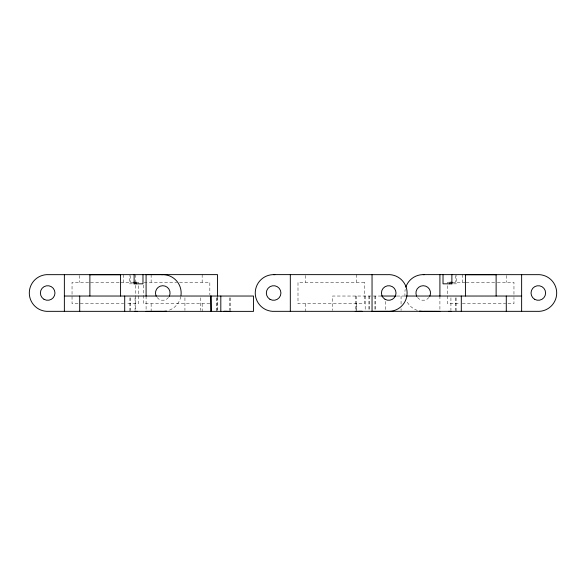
<?xml version="1.0" encoding="UTF-8"?>
<svg xmlns="http://www.w3.org/2000/svg" width="586" height="586" viewBox="0 0 586 586"><rect width="100%" height="100%" fill="white"/><g stroke="black" fill="none" stroke-linecap="round" stroke-linejoin="round"><path stroke-width="0.44" stroke-dasharray="2.93 2.2" d="M88.633 282.298L72.041 282.298L72.041 303.702L78.011 303.702M90.552 282.298L119.903 282.298M120.76 282.298L128.693 282.298L128.693 283.829L133.212 283.829M133.63 282.298L129.389 282.298L129.389 275.479M136.706 282.298L138.413 282.298L138.413 303.702L126.437 303.702M144.105 282.298L176.65 282.298M179.543 282.298L209.839 282.298L209.839 294.787M449.294 282.298L447.587 282.298L447.587 303.702L459.563 303.702M452.37 282.298L456.611 282.298L456.611 275.479M465.24 282.298L457.307 282.298L457.307 283.829L452.788 283.829M466.097 282.298L495.448 282.298M497.368 282.298L513.959 282.298L513.959 296.567M381.266 296.033L332.489 296.033L332.489 310.477M396.868 296.033L406.215 296.033M80.275 303.702L123.661 303.702M209.839 303.702L143.467 303.702L143.467 284.972M462.339 303.702L505.725 303.702M507.989 303.702L513.959 303.702L513.959 297.461M506.289 275.479L506.289 282.298M462.735 274.622L462.735 282.298M456.106 297.835L456.106 311.378M455.263 275.479L455.263 282.298M455.263 297.835L455.263 310.521M450.927 297.835L450.927 310.477M439.91 296.033L439.91 310.477M401.066 296.033L401.066 305.05M401.066 308.661L401.066 310.463M385.478 301.446L385.478 310.463M375.23 296.033L375.23 310.47M374.93 296.033L374.93 310.477M369.7 296.033L369.7 310.477M368.916 296.033L368.916 310.463M365.188 296.033L365.188 310.477M356.698 274.622L356.698 282.298M356.698 303.702L356.698 311.378M356.662 296.033L356.662 311.378M355.241 296.033L355.241 310.477M305.665 275.479L305.665 282.298M305.665 303.702L305.665 311.378M230.759 297.835L230.759 310.477M229.338 297.835L229.338 310.477M217.516 297.036L217.516 310.477M217.084 297.835L217.084 310.463M216.3 297.835L216.3 311.378M202.163 274.622L202.163 282.298M202.163 303.702L202.163 311.378M200.522 297.835L200.522 310.463M184.934 297.835L184.934 310.463M151.137 274.622L151.137 282.298M151.137 303.702L151.137 311.378M146.09 296.033L146.09 311.378M135.791 274.622L135.791 280.899M135.791 285.382L135.791 310.477M135.073 297.835L135.073 310.477M130.737 275.479L130.737 282.298M130.737 297.835L130.737 310.521M129.894 297.835L129.894 311.378M123.265 274.622L123.265 282.298M79.711 275.479L79.711 282.298M168.563 297.439A7.288 7.288 0 0 1 156.989 297.439M180.803 296.582A18.378 18.378 0 0 1 168.68 310.404M429.011 297.439A7.288 7.288 0 0 1 417.437 297.439M417.32 310.404A18.378 18.378 0 0 1 406.743 301.131M405.197 296.582A18.378 18.378 0 0 1 405.197 289.418M364.367 282.298L297.996 282.298L297.996 303.702L364.367 303.702L364.367 282.298"/><path stroke-width="0.88" d="M146.09 296.135L146.09 274.622L162.776 274.622M223.727 311.364L224.892 311.364M356.405 311.364L355.241 311.378L362.273 311.364M224.431 311.371L227.243 311.364M135.073 311.378L137.432 311.364M217.516 296.135L217.516 274.622L48.88 274.666A18.378 18.378 0 0 0 29.3 293A18.378 18.378 0 0 0 48.88 311.334L253.511 311.378L253.511 296.033L64.365 296.033M273.633 274.622L387.529 274.666A18.378 18.378 0 0 1 407.109 293A18.378 18.378 0 0 1 387.529 311.334L372.044 311.378L372.044 274.622M423.224 274.622L537.12 274.666A18.378 18.378 0 0 1 556.7 293A18.378 18.378 0 0 1 537.12 311.334L274.834 311.334A18.378 18.378 0 0 1 255.254 293A18.378 18.378 0 0 1 274.834 274.666M146.09 311.378L161.575 311.334A18.378 18.378 0 0 0 166.358 311.027M89.878 274.739L120.577 274.739M465.423 274.739L496.122 274.739M133.63 282.298L136.179 282.298L136.179 283.829M452.37 282.298L449.821 282.298L449.821 283.829M133.967 283.829L142.977 283.829L142.977 274.622M452.033 283.829L443.023 283.829L443.023 274.622M381.457 296.033L396.048 296.033M406.215 296.033L521.635 296.033M358.757 311.364L361.533 311.371M224.467 311.371L230.759 311.378L229.595 311.364M439.91 311.378L424.425 311.334A18.378 18.378 0 0 1 419.642 311.027M448.568 311.364L450.927 311.378M361.108 311.364L361.569 311.371M521.635 274.622L521.635 311.378M506.289 296.033L506.289 311.378M496.122 274.622L496.122 296.033M465.423 274.622L465.423 296.033M461.299 296.033L461.299 311.378M451.879 274.622L451.879 283.829M439.91 274.622L439.91 296.135M290.319 274.622L290.319 311.378M220.812 296.033L220.812 311.378M211.07 296.033L211.07 311.378L210.77 296.033M135.791 281.793L135.791 283.587M134.121 274.622L134.121 283.829M124.701 296.033L124.701 311.378M120.577 274.622L120.577 296.033M89.878 274.622L89.878 296.033M79.711 296.033L79.711 311.378M64.365 274.622L64.365 311.378M161.575 274.666A18.378 18.378 0 0 1 180.993 295.395M156.235 296.223A7.288 7.288 0 0 1 162.776 285.712A7.288 7.288 0 0 1 169.317 296.223M416.683 296.223A7.288 7.288 0 0 1 423.224 285.712A7.288 7.288 0 0 1 429.765 296.223M405.82 287.096A18.378 18.378 0 0 1 424.425 274.666M44.031 299.314A7.288 7.288 0 0 0 54.967 293A7.288 7.288 0 0 0 44.031 286.686A7.288 7.288 0 0 0 44.031 299.314M534.681 299.314A7.288 7.288 0 0 0 545.61 293A7.288 7.288 0 0 0 534.681 286.686A7.288 7.288 0 0 0 534.681 299.314M385.083 299.314A7.288 7.288 0 0 0 396.019 293A7.288 7.288 0 0 0 385.083 286.686A7.288 7.288 0 0 0 385.083 299.314M269.985 299.314A7.288 7.288 0 0 0 280.921 293A7.288 7.288 0 0 0 269.985 286.686A7.288 7.288 0 0 0 269.985 299.314"/></g></svg>
